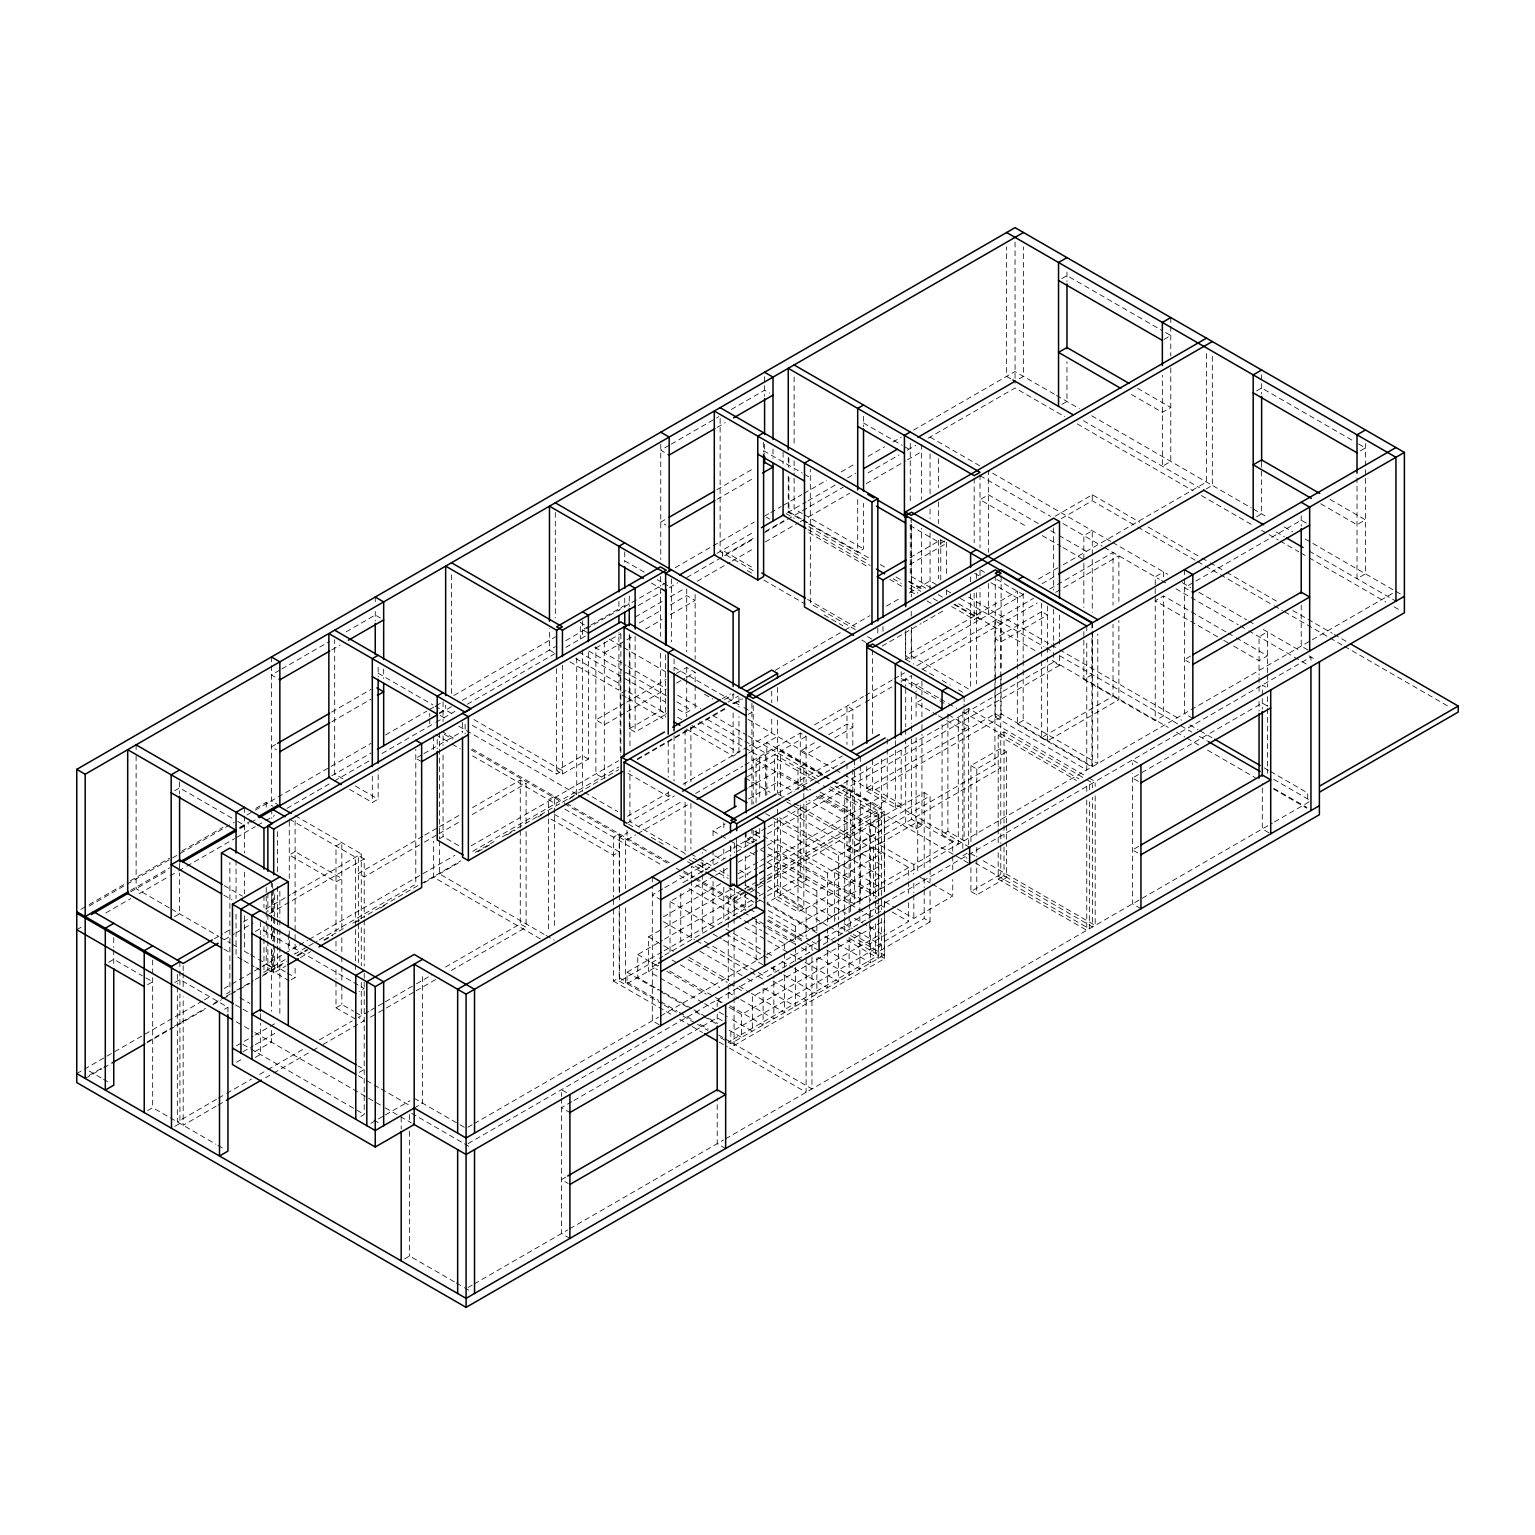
<?xml version="1.0" encoding="UTF-8"?>
<svg xmlns="http://www.w3.org/2000/svg" width="1535" height="1535" viewBox="0 0 1535 1535"><rect width="100%" height="100%" fill="white"/><g stroke="black" fill="none" stroke-linecap="round" stroke-linejoin="round"><path stroke-width="0.75" stroke-dasharray="5 3.75" d="M279.715 670.162L271.426 674.959L279.85 679.832M281.807 668.972L329.564 641.4M346.181 631.806L375.25 615.017L380.296 617.933M669.068 445.38L660.76 450.177L669.183 455.051M671.14 444.191L718.898 416.618M731.351 409.423L764.584 390.235L769.649 393.152M331.771 649.861L340.079 645.065M716.96 427.478L725.249 422.681M174.529 790.832L179.595 787.915L234.356 819.517M1061.913 278.526L1066.959 275.609L1158.33 328.356M275.571 744.494L271.426 746.893L276.473 749.809M331.637 712.125L371.086 689.349M664.904 519.713L660.76 522.111L665.825 525.028M716.826 489.742L754.203 468.156M331.771 721.795L371.221 699.02M716.96 499.412L754.318 477.826M80.875 909.353L87.054 905.784M89.107 904.595L128.23 882.011M130.302 880.821L169.426 858.218M181.782 851.1L222.978 827.307M255.923 808.293L266.227 802.345L272.981 806.24M89.183 906.053L234.145 822.357M247.02 814.932L253.256 811.324M255.328 810.135L371.086 743.305M385.592 734.92L426.96 711.031M433.868 707.059L429.742 709.439L429.742 716.5M435.94 705.851L442.118 702.282M453.861 695.509L555.555 636.795M675.285 567.662L754.203 522.111M764.545 516.144L768.728 513.726M770.762 512.556L781.142 506.55M783.176 505.38L801.846 494.615M803.879 493.426L826.674 480.263M841.142 471.917L855.667 463.532M868.062 456.375L884.64 446.8M892.909 442.022L901.198 437.245M913.613 430.069L1015.057 371.508L1054.507 394.284M130.494 890.453L169.618 867.851M239.652 827.423L252.009 820.285M588.653 626.299L582.571 629.811L588.404 633.188M590.687 625.129L629.292 602.852M239.422 828.305L244.487 825.389L236.371 820.688M439.163 712.988L443.059 710.743L434.942 706.062M130.744 891.797L168.025 870.268M240.515 828.439L248.785 823.643M250.857 822.453L257.074 818.865M331.771 775.751L371.221 752.956M439.547 713.526L451.482 706.618M462.304 700.382L555.401 646.619M565.743 640.651L584.375 629.906M586.428 628.717L669.183 580.94M716.96 553.348L754.318 531.782M787.513 512.632L806.144 501.868M808.197 500.679L835.117 485.137M847.531 477.961L855.82 473.183M1019.355 378.761L1023.48 376.382L1023.48 246.905M753.167 538.44L722.409 556.207L722.409 550.202L753.532 568.18M765.485 531.34L783.944 520.672M76.75 929.711L82.986 926.123M105.819 912.941L130.744 898.551M139.052 893.754L168.121 876.965M170.193 875.775L176.429 872.168M178.501 870.978L184.718 867.371M186.809 866.181L234.567 838.609M236.639 837.4L255.328 826.617M257.4 825.427L263.636 821.82M265.708 820.63L274.516 815.546M286.968 808.35L332.155 782.255M334.227 781.066L369.897 760.477M381.985 753.493L434.156 723.369M435.94 722.352L454.897 711.396M467.331 704.22L555.555 653.296M565.859 647.329L585.507 635.989M638.253 605.538L661.029 592.376M669.318 587.598L677.607 582.82M686.721 577.563L754.76 538.267M764.545 532.626L843.214 487.209M868.062 472.857L899.126 454.936M907.358 450.158L915.685 445.361M928.099 438.185L1015.057 387.99L1064.753 416.695M635.279 616.993L662.122 601.509M670.373 596.731L684.821 588.385M697.216 581.247L730.199 562.194M732.272 561.004L754.951 547.899M765.255 541.951L798.258 522.898M800.311 521.708L806.508 518.139M808.561 516.95L849.814 493.138M866.316 483.602L905.496 460.999M907.55 459.79L921.979 451.463M595.868 648L620.639 633.686M639.232 622.961L661.93 609.855M670.2 605.078L686.721 595.542L695.144 600.415L670.373 614.71M421.895 754.798L415.793 758.328L421.645 761.686M423.929 753.627L462.515 731.351M604.31 652.855L624.956 640.939M627.009 639.75L633.207 636.181M645.602 629.024L662.122 619.488M1164.048 339.446L1170.783 335.551L1160.402 329.545M174.529 916.721L179.595 913.805L179.595 873.031M349.558 789.374L372.314 802.536L378.166 799.159L378.166 770.378M1061.913 404.396L1066.959 401.479L1066.959 361.608M108.678 962.234L113.743 959.317L142.429 975.876M578.791 651.991L620.198 675.899L626.05 672.522L666.593 695.95M808.676 523.972L857.7 552.274L863.533 548.897L863.533 503.346M626.05 690.52L620.198 693.878L626.28 697.389M214.363 938.691L222.594 933.932M224.647 932.743L230.826 929.174M243.163 922.055L249.342 918.486M265.785 908.989L290.48 894.732M292.533 893.543L361.281 853.863L361.281 918.122M624.764 703.241L595.868 719.915L604.31 724.789L624.956 712.873M626.836 702.051L666.075 679.391M676.398 673.443L686.721 667.476L695.144 672.349L695.144 684.073M224.321 939.689L234.606 933.74M236.659 932.551L253.121 923.053M269.584 913.555L290.153 901.678M292.206 900.489L364.217 858.909L364.217 917.661M147.609 984.722L152.675 981.786L144.482 977.066M627.009 711.684L666.248 689.023M676.57 683.075L684.821 678.297M686.893 677.108L695.144 672.349M255.328 931.515L260.394 928.598L364.217 988.54L359.152 991.457M422.72 836.364L358.365 873.53L364.217 876.888L422.336 843.348M424.792 835.174L437.245 827.979M439.317 826.789L460.078 814.797M472.531 807.621L520.269 780.049L526.102 783.426L526.102 824.18M909.986 557.665L940.763 539.898L944.658 542.162M174.856 982.458L179.921 979.541L227.947 1007.267L227.947 1012.064M944.658 541.03L940.763 543.275L909.641 525.315M424.408 842.139L436.861 834.944M438.933 833.754L459.694 821.762M472.147 814.586L526.102 783.426M909.679 564.592L946.596 543.275M629.292 728.722L660.434 710.743L666.267 714.12L635.125 732.099L629.292 728.722L629.292 632.823M439.163 838.877L443.059 836.613L460.98 846.975M472.358 725.422L556.61 774.062L562.443 770.685L472.032 718.476M588.404 759.077L582.571 755.7L556.61 770.685L562.443 774.062L588.404 759.077L588.404 651.166M722.217 698.674L730.468 693.897M1256.57 390.907L1261.636 387.99L1355.079 441.946M76.75 1073.579L202.39 1001.05M204.443 999.861L211.696 995.659M224.148 988.482L282.805 954.616M284.896 953.408L297.329 946.232M299.402 945.042L307.691 940.245M309.283 939.324L454.897 855.264M471.226 845.843L618.624 760.727M724.501 699.595L734.133 694.031M775.386 670.219L842.849 631.269M844.922 630.079L869.846 615.688M886.443 606.114L901.179 597.595M909.296 592.913L930.057 580.94L936.791 584.835M728.07 702.032L738.373 696.084M267.857 940.84L267.857 969.621L286.335 958.934M294.567 954.194L306.885 947.076M308.938 945.886L317.169 941.147M319.222 939.957L415.793 884.198L415.793 749.329M472.799 851.292L618.797 767.001M226.508 993.855L229.885 991.898L229.885 862.44M255.98 967.645L263.962 972.231L272.386 967.376L272.386 950.587M1055.159 516.201L1092.268 494.769L1139.833 522.226M89.203 1075.383L105.819 1065.789M147.341 1041.824L172.246 1027.433M174.338 1026.243L205.479 1008.265M213.768 1003.468L224.148 997.462M226.24 996.273L234.529 991.476M236.62 990.267L253.217 980.692M255.29 979.484L261.526 975.895M263.598 974.687L286.45 961.505M296.831 955.518L307.211 949.513M323.808 939.938L344.569 927.946M352.877 923.149L460.845 860.828M475.37 852.424L494.059 841.64M502.367 836.844L618.624 769.726M637.313 758.942L724.501 708.594M732.809 703.798L741.117 699.001M85.192 1078.453L101.655 1068.936M103.728 1067.746L109.906 1064.177M146.976 1042.783L204.635 1009.493M212.885 1004.734L221.117 999.976M223.17 998.786L229.348 995.217M231.42 994.028L237.599 990.459M239.652 989.269L249.956 983.321M262.312 976.183L285.03 963.078M297.464 955.883L307.825 949.896M324.422 940.322L332.711 935.544M355.525 922.382L359.67 919.983M380.392 908.01L386.609 904.422M423.929 882.874L461.248 861.327M477.845 851.752L490.279 844.576M506.857 835.002L515.146 830.205M537.96 817.042L542.104 814.644M569.063 799.083L575.28 795.495M637.332 759.672L726.074 708.441M734.325 703.663L742.575 698.905M267.857 969.621L273.69 972.979L286.028 965.88M300.399 957.571L310.684 951.642M1061.337 518.619L1092.268 500.755L1135.689 525.833M224.571 1009.224L227.947 1007.267M748.025 714.485L751.92 712.24L743.727 707.501M291.209 979.733L295.104 977.488L295.104 965.592M882.126 646.062L902.657 634.204M904.691 633.034L921.115 623.555M923.168 622.366L943.68 610.527M627.354 816.371L668.608 792.559M683.037 784.231L746.969 747.315M749.042 746.125L771.721 733.039L771.721 716.711M905.381 634.281L905.381 655.867L1017.513 591.128L1017.321 661.508M1038.293 579.136L1061.126 565.954M1063.199 564.746L1206.472 482.028L1206.472 352.551M686.068 728.914L733.116 756.064L738.949 752.706L738.949 716.73M951.604 606.498L974.169 619.526L980.021 616.149L955.403 601.931M236.582 1045.738L253.083 1036.221M255.021 1035.089L275.744 1023.135M628.103 773.371L668.224 796.531L672.119 794.286M905.708 630.636L905.708 659.417L911.56 656.04L968.336 688.831M627.009 823.316L674.441 795.936M748.677 753.071L777.554 736.397M905.381 655.867L911.234 659.225L1025.438 593.297M1042.054 583.703L1056.579 575.318M1206.088 488.993L1212.324 485.405L1212.324 355.928M242.971 1051.782L253.275 1045.834M255.328 1044.644L275.935 1032.767M619.545 892.526L619.545 837.362L627.757 832.622M638.042 826.693L683.209 800.618M695.528 793.499L742.767 766.234M744.82 765.044L800.272 733.039L806.105 736.397L806.105 781.967M814.49 724.827L863.438 696.564M865.491 695.374L892.2 679.967M894.253 678.777L904.518 672.848M916.855 665.729L1033.535 598.362M1049.825 588.96L1113.029 552.466L1113.029 605.212M147.609 1110.592L152.675 1107.675L168.236 1116.655M756.045 802.824L756.045 760.266L777.554 747.852L823.24 774.235M236.582 1062.22L242.722 1058.67M255.021 1051.571L271.426 1042.111L271.426 1030.33M335.992 981.652L335.992 1007.823L341.825 1004.466L353.511 1011.2M619.545 837.362L625.397 840.739L635.663 834.81M637.716 833.62L689.062 803.995M748.6 769.611L806.105 736.397M818.289 729.374L863.111 703.49M865.164 702.32L891.873 686.893M902.139 680.964L911.56 675.534L911.56 687.507M922.688 669.087L1037.334 602.91M1055.658 592.337L1061.779 588.807M1063.813 587.617L1118.881 555.823L1118.881 601.394M255.328 1057.385L260.394 1054.468L260.394 1023.308M747.315 776.768L777.554 759.307L812.859 779.684M814.49 742.806L800.272 751.018L806.105 754.395L820.323 746.183M828.708 734.593L846.994 724.04L852.827 727.417L832.507 739.141M748.888 787.321L777.554 770.762L810.787 789.949M216.416 1099.348L177.331 1121.912L177.331 986.237M218.469 1098.158L224.647 1094.589M226.7 1093.4L251.395 1079.143M259.626 1074.404L265.785 1070.835M267.857 1069.646L302.817 1049.46M319.28 1039.943L352.206 1020.948M368.745 1011.392L358.365 1017.379L364.217 1020.756L321.007 1045.7M370.818 1010.203L383.27 1003.007M385.362 1001.799L414.412 985.029M416.484 983.839L433.1 974.245M445.553 967.05L520.269 923.916L526.102 927.293L526.102 826.578M174.856 1126.325L179.921 1123.409L179.921 993.932M216.09 1106.274L183.164 1125.289L183.164 996.752M218.143 1105.085L224.321 1101.516M265.459 1077.762L271.637 1074.212M273.69 1073.023L310.722 1051.648M312.775 1050.458L318.954 1046.889M370.434 1017.168L376.67 1013.561M378.742 1012.371L414.028 991.994M416.1 990.804L438.933 977.622M451.386 970.427L526.102 927.293M748.6 798.929L777.554 782.217L794.171 791.811M921.94 699.5L916.088 702.876L936.408 714.6M1360.394 450.849L1365.459 447.932L1357.151 443.135M778.264 792.943L842.197 756.026M1256.57 516.796L1261.636 513.88L1261.636 459.924M713.046 835.712L713.046 830.915L725.134 823.93M797.989 786.054L803.841 782.677M779.991 798.699L848.03 759.403M962.81 848.529L962.81 711.875L968.662 708.498L1086.895 776.768M1225.947 631.883L1163.645 595.925L1155.222 600.78L1221.668 639.155M766.003 828.113L747.391 838.877L753.225 842.235L753.225 827.845M768.076 826.924L1053.662 662.046L1059.495 665.403L1059.495 655.829M662.698 888.88L652.317 894.867L660.76 899.74M664.789 887.69L756.141 834.925L759.518 836.882M746.087 831.893L746.087 841.487L751.92 838.11L756.007 840.489M682.845 882.721L711.664 866.066M713.717 864.877L728.146 856.568M736.378 851.81L754.913 841.103M767.27 833.985L1059.495 665.403M359.152 1072.37L364.217 1069.454L357.981 1065.866M670.027 951.681L670.027 901.563L713.449 876.504M715.521 875.295L727.935 868.138M738.258 862.171L765.159 846.648M767.212 845.459L777.554 839.491L877.233 897.035M866.776 787.915L995.256 713.737L1001.108 717.114L1001.108 673.961M866.776 766.33L866.776 791.292L872.628 787.915L901.179 804.398L901.179 749.253M995.256 687.373L995.256 717.114L1001.108 713.737L1092.594 766.56L1092.594 632.286M1001.108 717.114L872.628 791.292L872.628 757.714M663.427 916.836L723.599 882.088M738.124 873.703L765.102 858.123M767.174 856.933L777.554 850.946L864.761 901.294M739.083 878.5L757.638 867.793M759.71 866.584L765.888 863.015M767.961 861.826L881.378 796.339M1083.844 631.499L1083.844 679.468L1092.268 674.594L1092.268 631.441M702.512 1002.413L648.518 971.252L648.518 936.887L662.851 928.617M664.904 927.428L732.502 888.4M759.115 873.031L765.274 869.482M767.308 868.311L777.554 862.382L856.472 907.952M1017.321 673.5L1017.321 723.848L1023.173 720.491L1097.794 763.567L1097.794 634.089M998.191 826.386L998.191 735.284L1004.024 731.907L1084.362 778.283M759.365 873.53L765.543 869.961M767.615 868.772L887.23 799.716L887.23 748.428M818.347 796.243L859.869 820.208L881.378 807.794L837.784 782.62M742.671 889.916L728.242 898.244L728.242 919.83M744.744 888.727L765.37 876.811M767.423 875.622L878.788 811.324L878.788 895.903M745.281 891.413L730.833 899.74L730.833 887.978M747.334 890.223L757.638 884.275M759.71 883.086L765.888 879.497M767.961 878.308L884.294 811.152L884.294 892.66M662.679 991.84L637.773 977.469L637.773 954.559L662.429 940.303M664.482 939.132L746.72 891.643M748.773 890.453L765.217 880.975M767.27 879.785L777.554 873.837L846.073 913.402M360.84 1116.367L364.217 1114.41L364.217 970.542M866.776 791.292L895.327 807.775L901.179 804.398M748.524 893.293L734.075 901.621L734.075 916.011M750.577 892.104L765.025 883.757M767.078 882.567L884.62 814.701L884.62 891.432M869.693 902.446L869.693 824.065L924.204 792.597L930.057 795.974L930.057 867.217M970.926 841.621L970.926 765.62L1000.782 748.389L1006.615 751.766L1006.615 823.009M793.058 805.51L849.124 837.88L881.378 819.249L823.24 785.69M869.693 824.065L875.545 827.442L930.057 795.974M970.926 765.62L976.778 768.997L1006.615 751.766M662.314 1004.043L627.009 983.666L627.009 972.211L662.065 951.969M664.137 950.779L756.928 897.207M759 896.018L765.178 892.449M767.251 891.259L777.554 885.292L835.692 918.87M613.386 909.123L613.386 981.038L619.219 977.68L658.592 1000.398M370.933 1123.275L383.289 1116.137M385.343 1114.947L410.056 1100.691M619.545 904.499L619.545 981.23L662.679 956.343M664.732 955.154L765.562 896.939M767.404 895.864L800.272 876.888L806.105 880.265L806.105 801.136M846.994 849.929L994.929 764.507L1000.782 767.884L852.827 853.287L846.994 849.929L846.994 773.199M1041.651 660.798L1041.651 737.529L1113.029 696.314L1113.029 624.38M771.913 817.176L838.359 855.532L881.378 830.704L819.095 794.746M656.481 964.402L652.317 966.801L657.383 969.736M1190.565 656.059L1184.425 659.609L1189.471 662.525M619.545 981.23L625.397 984.607L658.764 965.342M806.105 880.265L766.809 902.964L816.639 931.726M1041.651 737.529L1047.503 740.906L1118.881 699.691L1118.881 620.562M414.181 1108.04L422.605 1103.166L422.605 973.689M763.24 836.038L827.614 873.204L881.378 842.159L808.696 800.196M834.656 921.384L834.656 869.769L873.588 847.301L908.643 867.524L908.643 879.248M952.755 842.063L917.719 821.82L878.788 844.308L913.824 864.531L952.755 842.063L952.755 853.786M905.708 738.834L905.708 822.76L916.088 828.746L921.94 825.389L921.94 734.267M767.02 862.094L816.869 890.856L881.378 853.613L794.171 803.265M774.638 821.705L774.638 898.436L797.989 911.924L803.841 908.547L803.841 803.054M760.42 882.145L806.105 908.528L881.378 865.068L787.935 811.113M942.049 724.443L942.049 834.752L947.901 831.375L964.114 840.739L964.114 704.066M768.363 910.6L795.36 926.181L881.378 876.523L779.626 817.771M1083.844 679.468L1155.222 720.663L1163.645 715.809L1163.645 595.925M908.643 867.524L869.693 890.012L834.656 869.769M763.835 931.86L784.596 943.852L881.378 887.978L777.554 828.037M468.002 1127.17L472.147 1124.771M474.219 1123.582L658.553 1017.149M660.626 1015.959L1395.948 591.416M468.041 1143.633L814.797 943.43M816.889 942.221L966.378 855.916M968.47 854.707L1310.948 656.98L1310.948 661.777M767.251 976.778L812.898 950.414M823.278 944.428L881.378 910.888L875.161 907.281M881.378 922.343L752.342 996.829L752.342 1031.194L729.509 1018.012M571.864 1101.669L561.484 1107.675L569.907 1112.549M573.937 1100.48L717.21 1017.763L722.275 1020.679M729.125 1007.305L741.597 1014.501L881.378 933.779L864.761 924.204M908.643 902.714L908.643 921.48L869.693 943.948L853.211 934.431M897.342 908.969L913.824 918.486L952.755 895.999L952.755 879.574M930.057 890.972L930.057 921.844L924.204 918.486L869.693 949.954L869.693 919.081M970.926 867.755L970.926 891.509L1000.782 874.278L1006.615 877.636L1006.615 842.024M998.191 852.769L998.191 879.152L1004.024 875.775L1092.594 926.91L1092.594 797.433M930.057 921.844L875.545 953.331L875.545 922.439M970.926 891.509L976.778 894.886L1006.615 877.636M884.294 911.848L884.294 955L730.833 1043.608L730.833 1032.153L881.378 945.234L854.381 929.654M878.788 916.836L878.788 955.192L728.242 1042.111L734.075 1045.488L884.62 958.569L884.62 910.62M404.568 1258.949L409.634 1256.033L454.245 1281.783M565.628 1177.211L561.484 1179.609L568.219 1183.504M1138.682 846.361L1132.504 849.929L1137.569 852.846M468.041 1287.5L472.185 1285.102M474.257 1283.893L567.701 1229.957M569.773 1228.748L723.446 1140.044M725.518 1138.836L1272.419 823.086M1274.453 821.916L1310.948 800.848M1137.569 388.297L1170.783 407.466L1162.36 412.339L1129.127 393.171M1330.154 499.489L1365.459 519.866L1357.017 524.74L1317.567 501.964M1306.285 523.166L1301.219 520.231L1184.425 587.675L1192.848 592.548M1056.464 395.416L1079.431 408.675M1091.673 415.755L1251.313 507.912M1253.212 509.006L1267.872 517.468M1284.277 526.946L1292.777 531.858M1305.249 539.054L1400.285 593.93M1010.778 378.78L1006.615 376.382L1006.615 246.905M1083.441 420.743L1199.526 487.746M1276.045 531.935L1284.354 536.732M1309.259 551.103L1395.948 601.164M1077.186 423.871L1193.156 490.816M1201.444 495.594L1253.212 525.488M1261.501 530.266L1278.06 539.84M1280.132 541.03L1298.783 551.794M1300.836 552.984L1307.053 556.572M1309.125 557.781L1385.76 602.008M1394.029 606.805L1400.246 610.393M1148.103 527.004L1199.794 556.84M1201.867 558.03L1208.064 561.618M1210.136 562.808L1224.604 571.173M1226.676 572.363L1278.367 602.2M1292.835 610.565L1332.131 633.245M1334.184 634.435L1346.598 641.592M1137.761 527.023L1195.65 560.448M1197.722 561.637L1218.406 573.572M1220.459 574.781L1272.15 604.617M1274.223 605.807L1282.492 610.585M1284.565 611.774L1327.986 636.852M1330.058 638.042L1342.453 645.199M1344.526 646.408L1449.98 707.29M1307.973 650.015L1301.219 646.12L1301.219 603.888M930.057 437.072L980.385 466.141M1110.63 541.318L988.444 470.785L988.444 552.312M1112.664 542.507L1167.809 574.339M1182.334 582.724L1190.642 587.521M1198.95 592.318L1246.708 619.891M1248.78 621.099L1255.016 624.687M1263.324 629.484L1300.701 651.07M1309.01 655.867L1316.013 659.897M980.021 475.658L1050.612 516.412M1063.064 523.608L1102.188 546.191M1104.221 547.381L1159.366 579.213M1161.439 580.403L1167.674 584.01M1175.983 588.807L1238.265 624.764M1240.357 625.954L1246.573 629.561M1248.665 630.751L1292.259 655.925M1294.331 657.134L1306.803 664.329M1038.293 523.531L988.444 494.769L980.021 499.642L1027.778 527.215M1050.746 530.726L1056.982 534.334M1059.054 535.523L1088.123 552.312M1228.019 633.072L1234.255 636.68M1236.327 637.869L1267.469 655.867L1259.045 660.722L1232.049 645.141M863.533 423.027L902.139 445.303M904.173 446.474L910.255 449.985M1042.303 535.6L1060.992 546.383M1063.064 547.592L1083.844 559.584M1223.74 640.344L1229.976 643.952M1265.665 687.028L1262.288 685.071L1262.288 696.314M1267.354 705.985L1262.288 703.068L1132.504 777.996L1140.946 782.869M980.5 569.984L984.568 572.325M996.752 579.367L1023.173 594.601M763.605 450.734L802.21 473.029M804.225 474.2L810.327 477.711M974.667 573.342L978.735 575.683M990.919 582.724L1017.321 597.978M1192.848 718.418L1184.425 713.545L1184.425 578.676M968.604 597.192L1049.249 643.76M1051.321 644.949L1057.519 648.538M1059.591 649.727L1181.585 720.164M1189.855 724.942L1198.125 729.701M1200.178 730.909L1212.592 738.066M1264.284 767.903L1268.428 770.301M1270.481 771.491L1307.705 792.981L1307.705 798.967M946.615 590.495L950.76 592.894M960.334 598.42L1043.954 646.696M1046.026 647.885L1052.242 651.473M1059.591 655.714L1191.908 732.118M1199.276 736.359L1207.546 741.156M1273.705 779.339L1309.029 799.735M802.268 513.534L794.113 508.814L794.113 472.857M804.321 514.705L863.533 548.897M930.766 587.713L910.255 575.874L910.255 520.73M938.326 594.717L942.471 597.096M954.904 604.272L1035.664 650.898M1052.242 660.472L1168.212 727.417M1176.482 732.214L1184.771 736.992M1186.843 738.182L1199.276 745.358M1207.546 750.135L1255.189 777.65M1273.82 788.395L1306.957 807.525M925.643 588.135L921.614 585.794L921.614 528.251M953.83 604.406L980.021 619.526L980.021 588.346M1273.57 789.009L1306.803 808.197M801.366 519.003L788.913 511.807L788.913 476.848M803.438 520.192L869.827 558.529M880.207 564.515L886.424 568.103M909.257 581.285L921.691 588.481M806.642 522.802L788.261 512.191L788.261 476.215M908.528 581.611L920.827 588.73M785.997 513.496L794.286 518.293M808.811 526.678L868.983 561.407M895.96 576.987L902.177 580.575M910.485 585.372L920.846 591.359M933.299 598.535L937.444 600.933M807.966 529.556L870.211 565.494M893.044 578.676L901.333 583.453M909.641 588.25L917.93 593.047M808.811 532.664L868.983 567.413M889.724 579.386L902.177 586.562M910.485 591.359L914.63 593.757M927.082 600.952L931.227 603.332M766.272 517.084L769.649 519.041M1269.023 832.833L1262.288 828.938L1262.288 783.387M1137.569 762.933L1132.504 760.017L1132.504 764.795M807.468 599.322L855.187 626.875M753.263 570.655L720.126 551.525L720.126 417.251M855.321 629.58L810.327 603.6L810.327 469.326M867.582 636.66L871.669 639.02M905.708 659.417L913.824 664.099M921.94 668.78L934.105 675.803M942.221 680.485L950.318 685.166M958.435 689.848L962.503 692.189M1017.321 723.848L1091.941 766.944L1091.941 632.669M747.296 570.579L753.532 574.167M763.893 580.153L805.395 604.118M824.065 614.902L842.734 625.685M861.749 640.018L865.836 642.398M995.256 717.114L1086.761 769.937L1086.761 640.46M1088.967 777.957L1095.184 781.545L1095.184 786.342M1086.415 779.473L1092.594 783.042L1092.594 787.839M938.441 697.792L905.708 678.892L905.708 686.087M940.475 698.962L946.558 702.493M948.592 703.663L956.727 708.345M962.81 711.875L1078.99 778.936M901.179 678.528L937.731 699.634M939.765 700.804L945.867 704.316M998.191 735.284L1076.457 780.471M948.342 714.754L968.662 726.477L962.81 729.854L946.558 720.471M938.441 715.77L944.543 719.301M624.745 560.889L645.065 572.613M657.249 579.654L661.297 581.995M663.331 583.166L671.467 587.867M651.396 583.031L659.532 587.713M1140.946 908.739L1132.504 903.866L1132.504 773.486M674.057 667.284L741.674 706.33M584.451 624.918L580.288 622.519L580.288 639.001M609.28 639.251L621.828 646.484M623.786 647.616L665.423 671.658M704.546 694.261L712.835 699.039M748.044 719.359L833.62 768.766M835.692 769.975L841.928 773.563M844.001 774.772L969.64 847.301M942.049 834.752L958.281 844.116L958.281 714.638M921.94 825.389L911.56 819.383L911.56 735.476M974.878 855.954L968.662 852.366L962.81 855.724L966.973 858.123M983.187 860.732L1095.184 925.413L1095.184 795.936M822.875 774.983L766.809 742.614L766.809 795.264M824.947 776.173L831.183 779.78M833.256 780.97L870.633 802.556L870.633 900.68M975.262 862.919L1089.351 928.79L1089.351 799.313M822.127 775.252L780.471 751.21L780.471 796.761M824.161 776.422L830.243 779.933M832.277 781.104L884.294 811.152M998.191 879.152L1086.761 930.287L1086.761 796.013M594.793 647.367L625.973 665.365M627.93 666.497L665.423 688.16M677.626 695.202L700.727 708.537M712.835 715.521L746.413 734.9M748.044 735.841L818.443 776.499M835.021 786.073L969.64 863.783M816.275 778.61L774.638 754.568L774.638 792.943M830.493 786.822L878.461 814.509L878.461 896.037M814.932 780.893L821.167 784.481M588.768 651.013L621.905 670.143M676.743 701.802L690.923 709.995L685.09 713.372L676.973 708.69M707.52 719.57L742.748 739.908M744.82 741.117L765.562 753.071L765.562 796.243M624.265 678.24L664.808 701.649M699.595 721.738L759.71 756.448L759.71 799.601M820.093 792.06L850.563 809.655L844.711 813.013L816.275 796.607M756.045 760.266L801.73 786.649M803.803 787.839L810.039 791.446M575.74 658.477L620.658 684.399M677.607 717.286L681.693 719.646M691.92 725.537L738.949 752.706M628.064 691.69L666.593 713.928M553.559 652.413L549.472 650.053L549.472 628.467M569.888 661.834L618.912 690.136L618.912 632.593M628.314 698.559L664.808 719.646M777.554 793.672L783.79 797.26M785.862 798.469L792.098 802.057M919.772 876.965L930.095 882.913M932.148 884.102L952.755 895.999M745.3 777.938L770.225 792.329M786.822 801.922L790.986 804.302M765.696 813.588L769.841 815.987M884.966 901.812L895.27 907.78M754.932 831.241L761.168 834.848M873.588 901.256L883.891 907.204M892.142 911.963L908.643 921.48M768.287 847.569L860.291 900.68L860.291 764.008M746.087 841.487L750.174 843.847M760.401 849.757L854.458 904.057L854.458 767.385M858.545 909.142L870.997 916.337M713.046 830.915L719.263 834.522M721.354 835.712L727.571 839.319M729.643 840.508L742.115 847.704M750.423 852.501L754.568 854.899M854.381 918.199L862.689 922.995M844.001 923.667L852.309 928.464M840.854 927.293L851.158 933.242M706.445 850.985L702.282 848.586L702.282 853.287M714.754 855.782L720.97 859.37M739.659 870.153L747.967 874.95M803.841 908.547L780.471 895.058L780.471 818.347M850.563 935.525L884.294 955M827.384 925.528L777.554 896.747L777.554 805.127M829.476 926.718L841.928 933.913M850.236 938.71L884.62 958.569M846.706 940.053L878.461 958.377L878.461 915.225M451.808 713.545L445.649 709.995L445.649 705.198M378.166 673.27L432.908 704.891M584.643 792.482L617.761 811.612M690.923 853.863L697.139 857.451M699.231 858.641L711.664 865.817M719.953 870.614L728.242 875.391M744.82 884.966L753.109 889.763M755.182 890.952L761.398 894.54M685.186 853.537L629.926 821.628L629.926 770.359M693.379 858.257L709.746 867.716M711.799 868.906L728.166 878.346M824.947 936.523L835.328 942.528M837.4 943.718L870.633 962.905L870.633 919.83M440.104 715.406L446.359 719.013M458.735 726.17L577.179 794.554M628.563 824.218L632.708 826.597M651.339 837.362L663.772 844.538M698.981 864.857L707.251 869.654M759.576 899.855L817.042 933.031M689.234 859.619L695.451 863.207M697.523 864.416L705.812 869.194M687.526 861.634L703.913 871.093M701.917 872.245L691.537 866.239L691.537 878.039M728.914 887.825L753.819 902.215M768.517 916.357L810.039 940.341M812.111 941.531L816.275 943.929M826.655 949.935L859.869 969.103L859.869 931.304M441.543 731.216L453.842 738.316M472.3 748.984L564.477 802.21M566.511 803.381L671.025 863.725M683.459 870.901L693.82 876.888M695.892 878.078L747.718 907.991M749.79 909.18L756.007 912.769M768.44 919.945L801.596 939.094M444.248 734.286L452.595 739.102M471.168 749.828L562.29 802.44M564.362 803.63L667.917 863.418M676.187 868.196L692.765 877.771M694.837 878.96L747.257 909.219M767.308 920.808L804.724 942.394M806.777 943.584L819.095 950.702M435.691 734.593L450.043 742.882M452.096 744.072L460.308 748.792M472.607 755.911L556.61 804.398M564.726 809.079L663.12 865.893M679.698 875.468L687.987 880.246M696.276 885.043L741.865 911.368M743.938 912.558L750.154 916.146M752.227 917.335L795.744 942.471M755.68 921.365L766.061 927.37M768.133 928.56L799.294 946.539M801.366 947.747L809.674 952.544M817.982 957.341L849.124 975.32L849.124 937.405M689.081 888.707L734.766 915.071M736.838 916.28L761.763 930.651M554.346 814.337L619.219 851.791L613.386 855.168L548.494 817.695M744.936 927.581L765.696 939.573M767.769 940.763L788.529 952.755M790.602 953.945L803.074 961.14M805.146 962.349L838.359 981.517L838.359 938.729M725.863 929.001L765.313 951.777M767.404 952.966L773.621 956.574M781.929 961.351L792.309 967.357M794.401 968.547L827.614 987.734L827.614 944.792M670.027 901.563L713.641 926.737M726.093 933.932L761.398 954.309M763.471 955.518L769.707 959.106M713.046 934.009L721.354 938.806M723.426 939.996L760.804 961.582M771.184 967.568L781.564 973.555M783.637 974.763L816.869 993.951L816.869 957.993M762.895 964.709L756.141 960.814L756.141 918.582M704.354 941.415L710.59 945.004M712.662 946.212L756.275 971.386M758.348 972.576L764.584 976.183M772.892 980.961L806.105 1000.148M663.427 921.633L694.568 939.612M696.641 940.801L702.876 944.409M704.949 945.598L748.562 970.772M750.634 971.981L763.106 979.176M699.845 951.22L745.53 977.584M747.603 978.793L753.819 982.381M764.2 988.386L795.36 1006.365L795.36 963.922M689.081 957.418L728.53 980.193M738.93 986.199L749.31 992.186M751.383 993.394L784.596 1012.563L784.596 969.909M648.518 936.887L673.443 951.278M687.968 959.663L727.417 982.438M729.509 983.647L741.961 990.842M672.1 960.027L678.336 963.635M680.408 964.824L719.857 987.6M728.166 992.397L738.546 998.402M740.618 999.592L773.851 1018.78L773.851 975.819M342.977 778.84L334.688 774.062L334.688 639.788M355.391 786.016L378.166 799.159M669.663 971.041L713.257 996.215M715.329 997.405L721.565 1001.012M729.873 1005.809L763.106 1024.977L763.106 983.743M722.275 1002.7L717.21 999.784L717.21 1006.519M637.773 954.559L658.534 966.532M666.842 971.329L706.292 994.124M716.672 1000.11L720.817 1002.509M704.584 1003.621L717.037 1010.817M719.128 1012.006L727.417 1016.803M664.77 993.049L691.748 1008.629M693.839 1009.819L706.292 1017.014M708.364 1018.223L716.672 1023.02M729.125 1030.215L741.597 1037.411L741.597 1014.501M627.009 972.211L658.17 990.19M660.242 991.399L687.239 1006.979M695.547 1011.776L701.764 1015.364M703.836 1016.573L718.38 1024.958M544.081 934.297L439.49 873.895L439.49 840.336M546.134 935.467L554.346 940.207M660.664 1001.607L677.242 1011.181M679.314 1012.371L691.748 1019.547M700.037 1024.325L708.326 1029.122M718.706 1035.108L722.851 1037.487M724.923 1038.696L811.957 1088.948L811.957 954.674M664.386 1005.252L681.003 1014.846M683.075 1016.036L695.547 1023.231M697.619 1024.421L708 1030.426M720.452 1037.622L726.688 1041.21M540.301 938.844L433.637 877.272L433.637 841.314M613.386 981.038L671.409 1014.539M679.698 1019.336L690.059 1025.303M692.132 1026.512L702.493 1032.499M719.071 1042.054L727.36 1046.851M729.432 1048.04L806.105 1092.306L806.105 955.518M279.85 805.721L271.426 800.848L271.426 656.98M659.071 1024.651L652.317 1020.756L652.317 885.887M295.104 815.641L361.281 853.863M364.217 858.909L358.365 855.532L358.365 922.19M289.271 819.018L355.448 857.221L355.448 971.463M725.652 1148.506L717.21 1143.633L717.21 1098.081M224.206 885.599L242.453 896.133M566.53 1092.613L561.484 1089.696L561.484 1096.431M223.88 895.154L231.996 899.836M285.376 971.866L277.586 967.376L277.586 945.944M287.314 972.998L295.104 977.488M355.448 1012.332L361.281 1015.69L361.281 982.381M169.253 907.818L136.116 888.688L136.116 752.035M171.325 909.008L218.124 936.043M220.157 937.213L230.288 943.066M232.322 944.236L238.405 947.747M248.478 953.561L244.487 951.259L244.487 915.301M250.474 954.712L256.441 958.166M258.436 959.317L272.386 967.376M289.271 980.865L271.753 970.734L271.753 949.321M335.992 1007.823L355.448 1019.067M223.88 949.11L229.962 952.621M242.031 959.586L236.045 956.132L236.045 910.581M244.027 960.737L253.985 966.494M239.882 997.673L249.879 1003.449M414.181 1098.312L457.91 1123.562M459.982 1124.752L466.218 1128.359M235.45 1004.849L249.438 1012.927M358.307 1075.786L364.62 1079.431M366.596 1080.563L379.107 1087.797M381.179 1088.987L410.171 1105.737M411.668 1113.335L462.361 1142.596M464.376 1143.767L470.458 1147.297M236.217 1021.792L242.434 1025.361M244.487 1026.57L252.776 1031.347M254.848 1032.537L383.251 1106.677M385.208 1107.81L411.342 1122.891M242.875 1044.356L248.708 1047.733M250.646 1048.846L364.217 1114.41M373.945 1120.032L379.778 1123.409M569.907 1238.419L561.484 1233.545L561.484 1098.676M89.26 1071.065L101.502 1078.126M103.536 1079.316L109.657 1082.847M170.193 1117.787L215.936 1144.208M217.932 1145.359L223.937 1148.813M456.279 1282.953L462.361 1286.464M464.376 1287.635L470.458 1291.146M1365.459 443.442L1365.459 573.821L1357.017 578.676L1357.017 477.98M1301.219 515.741L1301.219 526.236M1267.469 672.637L1267.469 631.883L1259.045 636.756L1259.045 675.112M1267.469 675.035L1267.469 687.028M1267.469 696.621L1267.469 706.215M1267.469 708.614L1267.469 773.352M1262.288 698.559L1262.288 709.055M1261.636 374.809L1261.636 393.977M1259.045 677.511L1259.045 691.901M1259.045 701.495L1259.045 711.089M1184.425 569.696L1184.425 576.431M1170.783 317.553L1170.783 355.928M1170.783 367.92L1170.783 461.421L1162.36 466.295L1162.36 375.173M1163.645 576.738L1163.645 571.941L1155.222 576.815L1155.222 720.663M1092.594 622.692L1092.594 629.887M1092.268 494.769L1092.268 500.755M1092.268 554.711L1092.268 530.726L1083.844 535.6L1083.844 607.534M1092.268 559.508L1092.268 612.254M1091.941 623.076L1091.941 630.271M1089.351 784.922L1089.351 789.719M1086.761 626.069L1086.761 630.866M1086.761 786.419L1086.761 793.614M1066.959 272.002L1066.959 281.596M1059.495 615.055L1059.495 636.641M1059.495 639.04L1059.495 646.235M1053.662 527.771L1053.662 590.112M1053.662 609.299L1053.662 640.46M1053.662 642.858L1053.662 650.053M1053.662 652.452L1053.662 662.046M1047.503 606.037L1047.503 644.988M1047.503 647.386L1047.503 654.582M1047.503 656.98L1047.503 740.906M1041.651 603.255L1041.651 648.825M1041.651 651.205L1041.651 658.4M1023.173 593.412L1023.173 658.15M1023.173 660.549L1023.173 667.725M1023.173 670.123L1023.173 720.491M1017.321 663.907L1017.321 671.102M1015.057 242.031L1015.057 383.289M1006.615 825.389L1006.615 839.645M1004.024 731.907L1004.024 823.029M1004.024 825.427L1004.024 837.4M1004.024 846.994L1004.024 875.775M1001.108 575.644L1001.108 671.562M1000.782 676.762L1000.782 624.016L994.929 620.639L994.929 680.581M1000.782 679.161L1000.782 824.391M1000.782 833.889L1000.782 843.406M1000.782 845.766L1000.782 874.278M998.191 828.785L998.191 843.175M995.256 575.644L995.256 676.359M995.256 677.779L995.256 685.934M994.929 682.979L994.929 690.174M994.929 692.573L994.929 764.507M988.444 583.473L988.444 614.652M980.021 474.68L980.021 547.592M980.021 570.598L980.021 576.354M976.778 768.997L976.778 837.88M976.778 847.378L976.778 856.875M976.778 859.255L976.778 894.886M976.452 573.629L976.452 578.426M976.452 592.798L976.452 683.919M974.169 478.057L974.169 542.795M974.169 593.143L974.169 619.526M970.6 576.987L970.6 581.784M970.6 593.776L970.6 689.695M968.662 708.498L968.662 845.171M964.114 696.871L964.114 701.668M952.755 856.127L952.755 870.211M947.901 713.89L947.901 831.375M946.596 542.239L946.596 575.913M946.596 589.9L946.596 595.849M940.763 539.898L940.763 580.575M938.48 458.716L938.48 487.497M938.48 501.887L938.48 523.454M938.48 540.243L938.48 578.618M930.057 453.861L930.057 494.615M930.057 509.006L930.057 518.6M930.057 532.971L930.057 589.92M930.057 869.597L930.057 881.474M924.204 792.597L924.204 868.599M924.204 878.097L924.204 887.614M924.204 889.974L924.204 918.486M921.94 695.01L921.94 681.521L916.088 684.898L916.088 691.633M921.94 703.107L921.94 722.275M921.94 724.673L921.94 731.869M921.614 444.344L921.614 499.489M917.719 821.82L917.719 873.434M916.088 693.878L916.088 718.457M916.088 737.644L916.088 828.746M913.824 864.531L913.824 873.914M913.824 883.297L913.824 892.679M913.824 895.02L913.824 918.486M911.56 524.164L911.56 596.098M911.56 627.278L911.56 656.04M911.56 697.101L911.56 723.484M911.56 725.882L911.56 733.078M911.234 517.755L911.234 596.885M911.234 611.275L911.234 616.072M911.234 630.463L911.234 659.225M910.255 443.25L910.255 503.94M908.643 881.608L908.643 893.332M905.708 688.486L905.708 726.861M905.708 729.259L905.708 736.435M901.179 671.774L901.179 682.116M895.327 740.637L895.327 747.833M895.327 750.231L895.327 807.775M887.23 739.102L887.23 746.106M884.62 901.026L884.62 908.221M884.294 902.254L884.294 909.449M883.009 626.606L883.009 631.269M881.378 759.058L881.378 909.699M881.378 918.333L881.378 956.689M878.788 904.844L878.788 914.438M878.461 898.436L878.461 912.826M877.809 628.18L877.809 632.976M875.545 827.442L875.545 898.704M875.545 901.064L875.545 912.941M873.588 847.301L873.588 898.896M872.628 649.823L872.628 735.169M870.633 910.255L870.633 917.431M869.693 904.077L869.693 918.16M863.533 416.273L863.533 426.615M860.291 756.813L860.291 761.609M859.869 820.208L859.869 905.305M859.869 907.665L859.869 921.844M857.7 499.527L857.7 552.274M854.458 760.19L854.458 764.986M852.827 745.396L852.827 709.439L846.994 706.062L846.994 744.417M852.827 769.38L852.827 853.287M850.563 911.541L850.563 791.657L844.711 795.034L844.711 914.918M850.563 921.134L850.563 928.33M849.124 837.88L849.124 913.709M849.124 916.069L849.124 927.927M846.994 763.605L846.994 770.8M844.711 917.316L844.711 931.707M838.359 855.532L838.359 919.714M838.359 922.094L838.359 936.369M827.614 873.204L827.614 925.701M827.614 928.08L827.614 942.394M816.869 890.856L816.869 931.611M811.957 945.08L811.957 952.276M806.105 908.528L806.105 936.715M806.105 946.116L806.105 953.254M803.841 791.062L803.841 764.699L797.989 768.056L797.989 789.642M803.841 793.461L803.841 800.656M800.272 733.039L800.272 785.786M800.272 804.973L800.272 876.888M797.989 808.83L797.989 911.924M795.36 926.181L795.36 945.042M795.36 947.402L795.36 961.562M794.113 376.938L794.113 444.075M794.113 460.865L794.113 470.458M788.913 458.197L788.913 467.523M788.261 457.046L788.261 466.621M784.596 943.852L784.596 950.952M784.596 953.331L784.596 967.549M783.08 452.249L783.08 463.896M777.554 687.45L777.554 703.778M777.554 720.088L777.554 792.77M773.851 966.283L773.851 973.439M773.007 449.064L773.007 458.639M771.721 691.076L771.721 702.723M764.584 376.747L764.584 383.501M764.584 385.745L764.584 396.241M764.584 444.191L764.584 453.784M763.605 442.349L763.605 451.942M759.71 828.382L759.71 837.976M756.141 830.435L756.141 840.931M753.225 705.563L753.225 803.879M751.92 703.241L751.92 806.949M751.92 828.535L751.92 838.11M745.3 832.43L745.3 846.648M745.3 856.127L745.3 877.464M745.3 879.824L745.3 889.302M745.3 891.682L745.3 910.639M738.949 697.562L738.949 707.136M736.685 837.688L736.685 851.676M736.359 843.444L736.359 852.769M734.536 843.137L734.536 852.654M734.536 888.304L734.536 914.457M734.075 918.41L734.075 925.605M734.075 928.003L734.075 978.351M734.075 980.75L734.075 995.121M734.075 997.52L734.075 1045.488M733.116 693.724L733.116 703.318M733.116 712.912L733.116 756.064M730.833 845.958L730.833 855.283M730.507 846.821L730.507 856.146M728.242 922.228L728.242 929.423M728.242 931.822L728.242 982.17M728.242 984.568L728.242 998.959M723.791 822.798L723.791 829.955M723.791 849.047L723.791 858.602M723.791 868.138L723.791 877.694M723.791 887.23L723.791 920.635M717.21 1014.155L717.21 1023.749M713.046 850.102L713.046 864.474M713.046 881.263L713.046 926.814M702.282 862.67L702.282 872.072M702.282 874.432L702.282 933.165M695.144 594.41L695.144 659.148M695.144 685.531L695.144 709.88M691.537 880.399L691.537 939.343M690.923 726.784L690.923 781.929M690.923 803.496L690.923 849.066M686.721 588.807L686.721 651.895M686.721 667.476L686.721 678.259M686.721 679.199L686.721 716.73M685.09 730.142L685.09 785.287M685.09 802.076L685.09 854.822M680.773 893.389L680.773 945.522M674.057 658.899L674.057 670.872M674.057 735.61L674.057 781.181M671.467 578.868L671.467 641.803M668.224 741.386L668.224 777.343M668.224 791.734L668.224 796.531M665.614 654.773L665.614 717.114M660.76 444.191L660.76 559.642M660.434 576.469L660.434 586.063M660.434 588.461L660.434 636.411M660.434 653.2L660.434 710.743M652.317 876.888L652.317 883.642M635.125 636.181L635.125 732.099M629.926 635.816L629.926 748.504M629.292 596.098L629.292 606.44M627.009 830.377L627.009 839.798M625.397 840.739L625.397 888.688M625.397 907.876L625.397 984.607M624.745 551.89L624.745 562.079M624.745 598.055L624.745 607.649M620.85 633.936L620.85 753.819M620.198 675.899L620.198 755.028M619.545 894.924L619.545 902.1M619.219 891.355L619.219 833.812L613.386 837.189L613.386 897.131M619.219 910.543L619.219 977.68M618.912 601.413L618.912 611.007M613.386 899.529L613.386 906.725M604.31 642.071L604.31 778.744L595.868 773.87L595.868 646.791M582.571 620.831L582.571 638.215M582.571 649.823L582.571 791.292M576.719 657.997L576.719 794.67M562.443 665.192L562.443 774.062M556.61 668.55L556.61 774.062M555.305 512.402L555.305 617.914M554.346 813.128L554.346 796.339L548.494 799.716L548.494 816.505M554.346 815.526L554.346 928.214M548.494 818.903L548.494 931.591M520.269 780.049L520.269 827.998M520.269 830.397L520.269 923.916M465.105 724.232L465.105 733.826M462.515 722.352L462.515 732.54M451.482 574.742L451.482 694.626M443.059 701.744L443.059 721.527M443.059 735.917L443.059 745.511M443.059 755.105L443.059 836.613M439.49 732.425L439.49 746.816M439.49 749.214L439.49 837.937M437.206 739.294L437.206 748.888M433.637 735.802L433.637 750.193M429.742 718.86L429.742 725.921M409.634 1114.563L409.634 1121.759M409.634 1131.353L409.634 1256.033M401.191 1117.039L401.191 1129.031M383.673 669.049L383.673 678.643M378.166 667.284L378.166 676.877M375.25 597.038L375.25 601.835M375.25 611.429L375.25 621.023M372.314 776.154L372.314 802.536M364.217 920.06L364.217 966.014M361.281 927.639L361.281 965.726M358.365 923.878L358.365 962.637M341.825 928.291L341.825 842.619L335.992 845.977L335.992 931.668M341.825 937.808L341.825 954.482M341.825 956.861L341.825 963.999M341.825 966.378L341.825 983.033M341.825 985.412L341.825 1004.466M335.992 941.185L335.992 950.702M335.992 969.755L335.992 979.272M295.104 820.4L295.104 932.263M295.104 934.642L295.104 941.78M295.104 944.159L295.104 953.676M289.271 821.417L289.271 878.519M289.271 930.882L289.271 938.019M289.271 940.399L289.271 949.916M288.292 934.508L288.292 948.899M279.85 891.279L279.85 917.661M279.85 920.06L279.85 927.236M279.85 929.634L279.85 1015.959M277.586 831.701L277.586 872.168M277.586 886.443L277.586 917.393M277.586 919.772L277.586 926.91M277.586 929.289L277.586 943.564M274.669 894.732L274.669 916.299M274.669 918.697L274.669 925.893M274.669 928.291L274.669 945.08M274.669 947.479L274.669 969.065L266.227 964.191L266.227 945.004M273.69 889.072L273.69 915.436M273.69 917.834L273.69 925.029M273.69 927.428L273.69 941.818M273.69 944.217L273.69 972.979M272.386 883.45L272.386 888.247M272.386 890.645L272.386 912.212M272.386 931.4L272.386 940.993M271.753 808.907L271.753 818.424M271.753 896.958L271.753 913.613M271.753 915.992L271.753 923.149M271.753 925.528L271.753 939.804M271.426 881.762L271.426 888.957M271.426 891.355L271.426 912.941M271.426 915.321L271.426 922.516M271.426 924.914L271.426 939.305M271.426 948.899L271.426 1011.239M267.857 892.89L267.857 912.078M267.857 914.476L267.857 921.672M267.857 924.051L267.857 938.441M266.227 802.345L266.227 807.103M266.227 887.46L266.227 909.449M266.227 911.445L266.227 918.966M266.227 921.019L266.227 935.621M263.962 895.519L263.962 907.492M263.962 926.679L263.962 936.273M263.962 938.672L263.962 972.231M260.394 921.844L260.394 934.585M260.394 1013.714L260.394 1020.909M244.487 807.391L244.487 852.961M244.487 872.129L244.487 893.715M236.045 860.214L236.045 898.589M183.164 965.822L183.164 970.58M183.164 972.96L183.164 987.235M179.921 961.562L179.921 968.7M179.921 971.079L179.921 985.355M179.595 781.929L179.595 793.902M179.595 863.438L179.595 870.633M177.331 974.341L177.331 983.858M152.675 960.104L152.675 1107.675M136.116 744.84L136.116 749.636M113.743 937.636L113.743 947.325M113.743 949.724L113.743 966.187M295.104 851.599L289.271 854.976L335.992 881.953L341.825 878.576L295.104 851.599M1041.651 611.659L994.929 638.618L1000.782 641.995L1047.503 615.017L1041.651 611.659"/><path stroke-width="1.5" d="M1319.39 661.854L1319.39 814.701L466.084 1307.36L76.75 1082.578L76.75 769.38L1015.057 227.641L1404.391 452.422L1404.391 612.772L466.084 1154.493L413.356 1124.061M76.75 769.38L85.192 774.235L1023.48 232.514M279.85 679.832L329.699 651.07M348.387 640.268L383.673 619.891M669.183 455.051L714.869 428.668M733.557 417.885L773.007 395.109M179.595 769.937L171.172 774.81L171.172 918.659M378.166 655.291L372.314 658.668L372.314 766.56M763.605 432.755L757.772 436.132L757.772 580L763.605 576.623L763.605 454.341M1066.959 257.611L1058.536 262.485L1058.536 406.353M277.643 743.305L329.564 713.334M624.745 542.91L618.912 546.268L618.912 591.838M669.068 517.314L714.754 490.951M863.533 405.029L857.7 408.406L857.7 489.934M279.85 751.766L329.699 722.985M377.457 695.413L383.673 691.824L376.938 687.929M669.183 526.985L714.869 500.602M762.626 473.029L773.007 467.043L764.584 462.169M810.327 459.732L804.493 463.11L804.493 606.977L853.575 635.298M244.487 807.391L236.045 812.264L236.045 853.019M443.059 692.765L437.206 696.123L437.206 727.302M445.649 695.604L445.649 566.127L556.61 630.194L562.443 626.817L451.482 562.75M562.443 630.194L666.267 570.252L660.434 566.875L556.61 626.817L562.443 630.194L562.443 656.577M671.467 569.869L665.614 573.246L665.614 645.18M910.255 432.007L904.422 435.384L904.422 516.911M85.192 916.606L128.441 891.643M179.921 861.902L235.527 829.802M258.187 816.716L277.586 805.53L291.209 813.397M91.39 914.515L128.671 892.986M182.512 861.902L236.371 830.819M259.146 817.675L329.699 776.94M377.457 749.368L437.475 714.715M679.583 574.934L714.869 554.557M761.379 527.714L783.944 514.686M864.09 468.405L897.227 449.275M917.911 437.321L1015.211 381.16M588.404 633.188L635.125 606.21M267.857 825.753L620.85 621.944L626.683 625.321L273.69 829.13L267.857 825.753L267.857 871.304M221.462 996.771L221.462 852.923L229.885 848.049L288.292 881.762L288.292 927.313M221.865 947.939L127.693 893.562L127.693 749.694L263.962 828.382L272.386 823.508L136.116 744.84M624.093 756.678L624.093 627.201L629.926 623.824L860.291 756.813M113.743 923.341L105.301 928.214L105.301 1090.061L113.743 1085.187L113.743 968.566M1170.783 317.553L1162.36 322.427L1162.36 365.579M421.645 761.686L468.367 734.709M757.772 580L714.293 554.902L714.293 411.035L871.976 502.06L877.809 498.702L877.809 620.984M152.675 945.829L144.232 950.702L144.232 1112.549M905.381 605.5L905.381 511.999L1206.472 338.161M549.472 621.272L549.472 506.185L733.116 612.216L738.949 608.839L738.949 687.968M1404.391 452.422L466.084 994.162L414.181 964.191L414.181 1124.522L375.25 1147.01L232.476 1064.58L232.476 904.249L279.85 876.888M674.057 649.305L668.224 652.663L668.224 734.19M905.708 606.67L905.708 515.549L911.56 512.191L1097.794 619.699M1212.324 341.537L911.234 515.376L905.381 511.999M288.292 881.762L240.918 909.104L240.918 1052.972M260.394 910.6L251.951 915.474L251.951 1059.342M177.331 960.066L212.31 939.88M76.75 911.732L171.498 966.436L179.921 961.562M218.143 943.238L183.164 963.443L93.347 911.579M905.88 560.045L877.157 576.623L883.009 580L905.573 566.971M1261.636 370.012L1253.193 374.885L1253.193 518.734M976.452 549.645L970.6 553.022L970.6 567.413M621.176 819.939L621.176 757.004L664.482 732.003M672.733 727.245L720.164 699.864M740.791 687.949L771.721 670.085L777.554 673.462L777.554 678.125M683.44 859.274L624.093 825.005L624.093 762.07L725.997 703.222M746.624 691.326L777.554 673.462M111.959 1062.987L144.904 1043.973M751.92 694.261L746.087 697.619L746.087 812.725M288.081 964.69L298.346 958.761M318.896 946.884L421.645 887.575L421.645 743.707L415.793 740.33M462.515 737.337L462.515 857.221L468.367 860.598L622.577 771.568M1059.495 521.555L753.225 698.387L747.391 695.01L1053.662 518.178L1059.495 521.555L1059.495 598.266M866.776 644.048L995.256 569.869L1001.108 573.246L872.628 647.425L866.776 644.048L866.776 743.343M1017.321 580L1023.173 576.623M364.217 970.542L355.775 975.416L355.775 1119.284M901.179 660.53L895.327 663.907L895.327 738.239M682.691 791.177L746.624 754.261M1058.651 574.109L1204.016 490.202M697.139 799.332L746.624 770.743M232.476 904.249L375.25 986.66L422.605 959.317M1365.459 429.954L1357.017 434.827L1357.017 473.183M734.536 807.487L734.536 795.59L746.835 788.51M226.374 1100.346L261.353 1080.141M736.205 806.105L723.791 813.262L734.171 819.249M947.901 687.507L942.049 690.884L942.049 710.072M776.211 794.132L730.833 820.323L736.685 823.7L779.991 798.699M850.448 751.267L879.325 734.593M624.093 762.07L730.507 823.508L736.359 820.131L629.926 758.693M856.281 754.644L885.158 737.97M1395.948 447.548L457.66 989.288L457.66 1133.137M660.76 899.74L764.584 839.798M1192.848 592.548L1309.662 525.104M705.947 872.264L730.507 886.443L734.402 884.198M757.292 874.72L736.685 886.635L736.685 853.997M658.553 963.212L756.141 906.859L764.584 911.732L660.76 971.674M1192.618 654.869L1301.219 592.165L1309.662 597.038L1192.848 664.482M414.373 1107.925L375.25 1130.528L232.476 1048.098M1404.391 596.29L466.084 1138.011L414.181 1108.04M569.907 1112.549L725.652 1022.636M1140.946 782.869L1270.711 707.942M567.701 1176.002L717.21 1089.696L725.652 1094.551L569.907 1184.464M1140.735 845.171L1262.288 775.002L1270.711 779.857L1140.946 854.784M1320.081 785.824L1458.25 706.062L1458.25 712.048L1320.081 791.83M1319.39 805.721L466.084 1298.361L76.75 1073.579M1006.615 232.514L1395.948 457.296L1395.948 601.164M1058.536 280.464L1162.36 340.405M1253.193 392.864L1357.017 452.806M1129.261 383.501L1066.959 347.524L1058.536 352.398L1120.819 388.374M1319.774 493.483L1261.636 459.924L1253.193 464.798L1311.331 498.357M1301.219 502.252L1309.662 507.126L1309.662 650.993M1012.851 379.97L1073.061 414.738M1203.651 490.125L1263.574 524.74M1286.426 537.922L1303.042 547.515M1350.723 643.99L1458.25 706.062M1184.425 569.696L1192.848 574.55L1192.848 718.418M794.113 364.946L980.021 472.281L974.169 475.658L788.261 368.323L788.261 449.851M764.584 372.257L773.007 377.13L773.007 439.47M857.7 426.385L904.422 453.362M720.126 407.658L877.809 498.702M1092.594 622.692L1001.108 569.869L995.256 573.246L1086.761 626.069M905.708 515.549L1091.941 623.076M867.755 494.385L873.971 497.973M878.135 500.372L907.166 517.141M876.447 506.147L905.477 522.917M757.772 454.111L804.493 481.088M1214.665 739.256L1260.158 765.524M1208.467 741.674L1260.158 771.51M660.76 432.198L669.183 437.072L669.183 571.346M805.894 528.366L783.08 515.184L783.08 468.559M876.447 569.082L884.736 573.879M761.821 572.977L805.395 598.132M964.114 696.871L872.628 644.048L866.776 647.425L958.281 700.248M895.327 681.885L942.049 708.863M555.305 502.808L738.949 608.839M618.912 564.266L643.28 578.33M661.566 588.884L665.614 591.224M629.292 584.854L635.125 588.231L635.125 629.005M624.093 627.201L854.458 760.19M582.571 611.832L588.404 615.209L588.404 641.592M668.224 670.661L746.087 715.617M673.807 721.834L679.947 725.383M734.536 795.59L747.008 802.786M375.25 597.038L383.673 601.912L383.673 659.455M756.141 816.946L764.584 821.82L764.584 965.688M621.176 757.004L627.009 760.381M334.688 630.194L470.957 708.863L465.105 712.24L328.855 633.571L328.855 777.42L341.269 784.596M462.515 713.372L468.367 716.73L468.367 860.598M578.848 795.514L626.491 823.009M732.099 883.987L757.523 898.666M372.314 676.647L437.206 714.12M271.426 656.98L279.85 661.854L279.85 805.721M652.317 876.888L660.76 881.762L660.76 1025.629M463.129 854.957L437.206 839.99L437.206 751.267M704.565 1033.688L716.999 1040.864M271.753 808.907L285.376 816.774M171.172 792.789L236.045 830.243M221.462 852.923L271.426 881.762M222.191 884.429L179.595 859.849L171.172 864.723L221.865 893.984M240.918 899.376L383.673 981.786L383.673 1125.654M251.951 933.453L355.775 993.394M355.909 1064.657L260.394 1009.512L251.951 1014.386L355.775 1074.327M76.75 913.229L233.454 1003.698M76.75 929.711L232.073 1019.393M105.301 964.191L144.232 986.66M1310.948 666.727L1310.948 810.576M1301.219 528.635L1301.219 593.373M1270.711 689.944L1270.711 833.812M1262.288 711.453L1262.288 776.192M1261.636 396.375L1261.636 461.114M1259.045 713.487L1259.045 778.226M1140.946 764.871L1140.946 908.739M1066.959 283.994L1066.959 348.733M969.64 847.301L969.64 863.783M901.179 684.514L901.179 734.862M883.009 580L883.009 617.3M871.976 502.06L871.976 624.342M863.533 429.013L863.533 491.353M819.095 934.22L819.095 950.702M773.007 463.436L773.007 520.998M764.584 398.639L764.584 434.597M764.584 456.183L764.584 463.378M756.141 843.329L756.141 908.068M745.3 777.938L745.3 789.777M736.685 823.7L736.685 830.684M733.116 612.216L733.116 686.548M730.507 823.508L730.507 832.833M730.507 858.468L730.507 886.443M725.652 1004.638L725.652 1148.506M717.21 1026.147L717.21 1090.886M674.057 673.27L674.057 730.813M666.267 589.44L666.267 644.585M629.292 608.839L629.292 625.628M624.745 566.875L624.745 588.461M624.745 612.446L624.745 624.419M618.912 615.804L618.912 622.999M569.907 1094.551L569.907 1238.419M556.61 630.194L556.61 658.956M474.526 1133.137L474.526 989.288L414.181 954.444L366.807 981.786L366.807 1125.654M474.526 1149.638L474.526 1293.487M466.084 994.162L466.084 1307.36M457.66 1149.638L457.66 1293.487M401.191 1131.429L401.191 1260.907M383.673 683.44L383.673 745.78M378.166 679.276L378.166 763.183M375.25 623.421L375.25 654.582M375.25 986.66L375.25 1147.01M288.292 953.696L288.292 1025.629M273.69 829.13L273.69 874.681M263.962 828.382L263.962 869.136M260.394 936.983L260.394 1011.316M227.947 1014.462L227.947 1151.135L219.505 1156.008L219.505 1012.141M179.595 796.3L179.595 861.039M171.498 966.436L171.498 1128.283M85.192 774.235L85.192 1078.453"/></g></svg>
